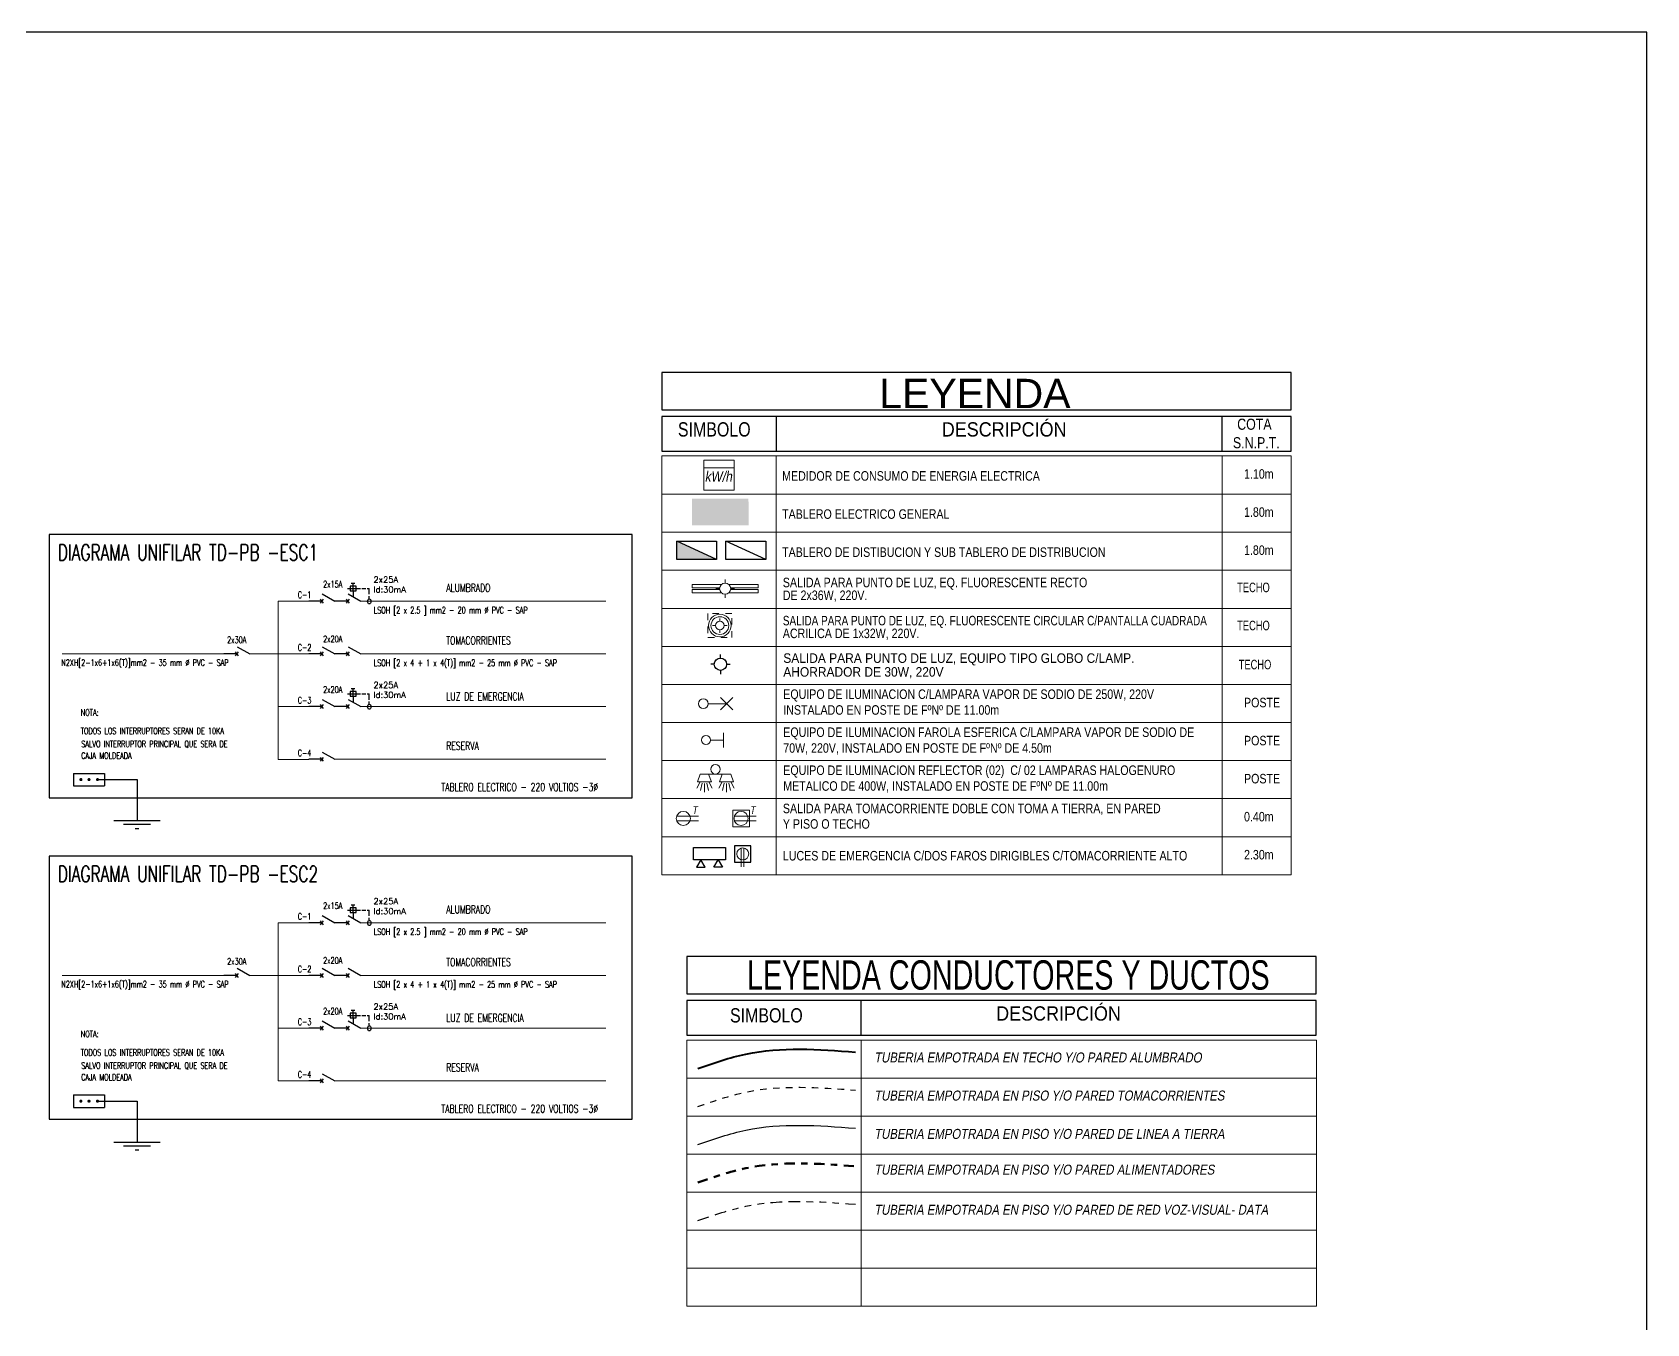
# Model space of a CAD drawing. Header units: millimetres. Extents: x 3354 to 3637, y 1117 to 1358.
# Drawn here: x 3574.34 to 3599.31, y 1177.75 to 1197.73 of the extents above; entities that cross this region are included whole.
import ezdxf

# ---------------------------------------------------------------- set-up
doc = ezdxf.new("R2010")
doc.units = ezdxf.units.MM
for name, pattern in [('ACAD_ISO15W100', [39, 12, -3, 12, -3, 0, -3, 0, -3, 0, -3]), ('CONTINUA', [0]), ('DASHDOT2', [12.7, 6.35, -3.175, 0, -3.175]), ('DASHED', [0.75, 0.5, -0.25]), ('HIDDEN2', [0.1875, 0.125, -0.0625]), ('TRAZOS1', [0.15, 0.1, -0.05])]:
    doc.linetypes.add(name, pattern=pattern)
for name, color, linetype, lineweight in [('06- DIAFRAMA UNIFILARES', 44, 'HIDDEN2', 15), ('ACCESORIO', 4, 'Continuous', 20), ('ACCESORIOS', 4, 'Continuous', 18), ('ALIMENTADORES', 43, 'DASHDOT2', 50), ('CAB30mm', 60, 'Continuous', 30), ('columnas', 1, 'Continuous', 5), ('FIERR2', 41, 'Continuous', 20), ('INST. TOMAC.', 3, 'DASHED', 30), ('LAMPARAS', 2, 'Continuous', 13), ('LAMPARAS AHORRADORAS', 2, 'Continuous', 20), ('RED ALUMBRADO', 6, 'Continuous', 40), ('RED RED TV CABLE', 241, 'ACAD_ISO15W100', 40), ('RED TIERRA', 21, 'T_LINE', 30), ('SANIT', 160, 'Continuous', 60), ('TABLERO', 122, 'Continuous', 25)]:
    doc.layers.add(name, color=color, linetype=linetype, lineweight=lineweight)
for name, color, linetype in [('06-LNA FZA', 150, 'Continuous'), ('10LAUXILIAR', 1, 'Continuous'), ('40ALUMBRADO', 5, 'Continuous'), ('B-NOTAS', 7, 'Continuous'), ('EQUIPOS', 4, 'Continuous'), ('G-TEXTOS-NOTAS', 7, 'Continuous'), ('LUMINARIAS', 2, 'Continuous')]:
    doc.layers.add(name, color=color, linetype=linetype)
doc.layers.add('texto', color=7, linetype='Continuous', lineweight=9, true_color=0x000000)
doc.styles.add('50-NOTAS', font='romans.shx', dxfattribs={"height": 0.1})
doc.styles.add('B-NOTAS', font='romans.shx', dxfattribs={"width": 0.8, "height": 2.5})
doc.styles.add('BYE', font='ARIALN.TTF', dxfattribs={"oblique": 10, "height": 2})
doc.styles.add('NPT', font='arial.ttf', dxfattribs={"height": 0.1})
doc.styles.get("Standard").update_dxf_attribs({"font": 'arial.ttf'})
doc.linetypes.add('T_LINE', pattern='A,12.7,-5.08,["T",Standard,S=2.54,R=0,X=-2.54,Y=-1.27],-6.35', length=24.13)

# ---------------------------------------------------------------- blocks, each defined once
blk = doc.blocks.new('SC')
at = {"layer": '06-LNA FZA'}
for p, q in [((-0.432, 0.057), (-0.342, -0.059)), ((-0.342, 0.057), (-0.432, -0.059)), ((-0.374, 0.211), (0, -0.001)), ((-0.387, -0.001), (-0.765, -0.001))]:
    blk.add_line(p, q, dxfattribs=at)
blk = doc.blocks.new('DIFERENCIAL')
at = {"color": 1, "linetype": 'Continuous', "ltscale": 0.1}
for p, q in [((-0.642, 0.319), (-0.602, 0.319)), ((-0.58, 0.319), (-0.504, 0.319)), ((-0.509, 0.412), (-0.575, 0.412)), ((-0.542, 0.281), (-0.542, 0.356)), ((-0.48, 0.319), (-0.407, 0.319)), ((-0.385, 0.319), (-0.31, 0.319)), ((-0.287, 0.319), (-0.248, 0.319)), ((-0.248, 0.216), (-0.248, 0.319)), ((-0.248, 0.134), (-0.248, 0.183))]:
    blk.add_line(p, q, dxfattribs=at)
blk.add_lwpolyline([(-0.596, 0.276), (-0.486, 0.276), (-0.486, 0.361), (-0.596, 0.361)], close=True, dxfattribs=at)
for points in [[(-0.542, 0.376), (-0.542, 0.412)], [(-0.542, 0.261), (-0.542, 0.171)]]:
    blk.add_lwpolyline(points, dxfattribs=at)
blk.add_ellipse((-0.248, 0.087), major_axis=(0, -0.0467), ratio=0.654896, dxfattribs=at)
at = {"layer": 'G-TEXTOS-NOTAS', "style": '50-NOTAS'}
for s, p in [('2x25A', (-0.172, 0.427)), ('Id:30mA', (-0.172, 0.247))]:
    blk.add_text(s, height=0.11, dxfattribs=at).set_placement(p)
blk = doc.blocks.new('ID')
at = {"color": 1, "linetype": 'Continuous', "ltscale": 0.1}
for p, q in [((3472.703, 1590.813), (3472.737, 1590.813)), ((3472.756, 1590.813), (3472.82, 1590.813)), ((3472.816, 1590.892), (3472.76, 1590.892)), ((3472.788, 1590.781), (3472.788, 1590.845)), ((3472.841, 1590.813), (3472.903, 1590.813)), ((3472.922, 1590.813), (3472.986, 1590.813)), ((3473.005, 1590.813), (3473.038, 1590.813)), ((3473.038, 1590.725), (3473.038, 1590.813)), ((3473.038, 1590.655), (3473.038, 1590.697))]:
    blk.add_line(p, q, dxfattribs=at)
blk.add_lwpolyline([(3472.742, 1590.777), (3472.835, 1590.777), (3472.835, 1590.849), (3472.742, 1590.849)], close=True, dxfattribs=at)
for points in [[(3472.788, 1590.862), (3472.788, 1590.892)], [(3472.788, 1590.764), (3472.788, 1590.687)]]:
    blk.add_lwpolyline(points, dxfattribs=at)
blk.add_ellipse((3473.038, 1590.616), major_axis=(0, -0.0398), ratio=0.654896, dxfattribs=at)
at = {"layer": 'G-TEXTOS-NOTAS', "style": '50-NOTAS'}
for s, p in [('2x25A', (3473.103, 1590.905)), ('Id:30mA', (3473.103, 1590.752))]:
    blk.add_text(s, height=0.0937, dxfattribs=at).set_placement(p)
blk = doc.blocks.new('TABLERO ELECTRICO')
at = {"layer": 'TABLERO'}
blk.add_hatch(color=256, dxfattribs=at).paths.add_polyline_path([(138.888, 62.418), (138.888, 61.688), (139.228, 62.418)])
blk.add_line((138.888, 61.688), (139.228, 62.418), dxfattribs=at)
blk.add_lwpolyline([(139.228, 62.418), (139.228, 61.688), (138.888, 61.688), (138.888, 62.418)], close=True, dxfattribs=at)
blk = doc.blocks.new('tomacorriente')
at = {"layer": 'ACCESORIOS'}
for p, q in [((192.164, 54.007), (192.389, 54.007)), ((192.164, 53.958), (192.389, 53.958))]:
    blk.add_line(p, q, dxfattribs=at)
blk.add_circle((192.232, 53.983), 0.0729, dxfattribs=at)
at = {"layer": 'ACCESORIOS', "style": 'BYE', "oblique": 10}
blk.add_text('T', height=0.0794, dxfattribs=at).set_placement((192.322, 54.03))
blk = doc.blocks.new('MEDIDOR ELECTRICO')
at = {"layer": 'ACCESORIO', "linetype": 'Continuous', "lineweight": 20, "ltscale": 0.1}
blk.add_line((3557.225, 1214.428), (3557.835, 1214.428), dxfattribs=at)
blk.add_lwpolyline([(3557.225, 1214.58), (3557.835, 1214.58), (3557.835, 1213.977), (3557.225, 1213.977)], close=True, dxfattribs=at)
at = {"layer": 'ACCESORIO', "linetype": 'Continuous', "lineweight": 20, "ltscale": 0.1, "style": 'BYE', "oblique": 10}
blk.add_text('kW/h', height=0.2098, dxfattribs=at).set_placement((3557.244, 1214.148))
blk = doc.blocks.new('fl')
at = {"layer": 'LAMPARAS AHORRADORAS'}
for p, q in [((3552.922, 1728.251), (3552.922, 1728.318)), ((3552.821, 1728.15), (3552.754, 1728.15)), ((3552.922, 1728.049), (3552.922, 1727.982)), ((3553.023, 1728.15), (3553.09, 1728.15))]:
    blk.add_line(p, q, dxfattribs=at)
for points in [[(3552.906, 1728.249), (3552.906, 1728.75), (3552.846, 1728.75), (3552.846, 1728.216)], [(3552.938, 1728.249), (3552.938, 1728.75), (3552.998, 1728.75), (3552.998, 1728.216)], [(3552.846, 1728.084), (3552.846, 1727.55), (3552.906, 1727.55), (3552.906, 1728.05)], [(3552.998, 1728.084), (3552.998, 1727.55), (3552.938, 1727.55), (3552.938, 1728.05)]]:
    blk.add_lwpolyline(points, dxfattribs=at)
blk.add_circle((3552.922, 1728.15), 0.101, dxfattribs=at)
blk = doc.blocks.new('FLUORESCENTE CIRCULAR')
at = {"layer": 'LAMPARAS'}
for p, q in [((-792.671, 1801.4), (-792.719, 1801.4)), ((-792.598, 1801.472), (-792.598, 1801.521)), ((-792.598, 1801.328), (-792.598, 1801.28)), ((-792.526, 1801.4), (-792.478, 1801.4))]:
    blk.add_line(p, q, dxfattribs=at)
at = {"layer": 'LAMPARAS', "linetype": 'TRAZOS1', "ltscale": 0.75}
blk.add_lwpolyline([(-792.798, 1801.6), (-792.798, 1801.2), (-792.398, 1801.2), (-792.398, 1801.6)], close=True, dxfattribs=at)
at = {"layer": 'LAMPARAS'}
for radius in [0.189, 0.149, 0.0723]:
    blk.add_circle((-792.598, 1801.4), radius, dxfattribs=at)
blk = doc.blocks.new('reflect')
at = {"layer": 'LAMPARAS'}
for p, q in [((-0.507, 0.787, 0.008), (-0.813, 0.786, 0.016)), ((-0.501, 0.869, 0.008), (-0.751, 0.931, 0.014)), ((-0.501, 0.706, 0.008), (-0.75, 0.642, 0.014)), ((-0.477, 0.955, 0.007), (-0.677, 1.059, 0.012)), ((-0.476, 0.619, 0.007), (-0.676, 0.514, 0.012)), ((-0.451, 1.032, 0.007), (-0.174, 0.936)), ((-0.449, 0.543, 0.007), (-0.451, 1.032, 0.007)), ((-0.449, 0.543, 0.007), (-0.173, 0.64)), ((-0.174, 0.399), (-0.174, 0.936)), ((-0.173, 0.64), (-0.174, 0.936)), ((-0.507, 0.011, 0.008), (-0.813, 0.012, 0.016)), ((-0.501, 0.093, 0.008), (-0.75, 0.156, 0.014)), ((-0.476, 0.179, 0.007), (-0.676, 0.284, 0.012)), ((-0.449, 0.255, 0.007), (-0.451, -0.233, 0.007)), ((-0.449, 0.255, 0.007), (-0.173, 0.158)), ((-0.174, 0.399), (-0.174, -0.138)), ((-0.173, 0.158), (-0.174, -0.138)), ((-0.501, -0.07, 0.008), (-0.751, -0.132, 0.014)), ((-0.477, -0.157, 0.007), (-0.677, -0.261, 0.012)), ((-0.451, -0.233, 0.007), (-0.174, -0.138))]:
    blk.add_line(p, q, dxfattribs=at)
blk.add_circle((-0.005, 0.399), 0.169, dxfattribs=at)
blk = doc.blocks.new('T')
at = {"color": 4, "linetype": 'Continuous', "lineweight": 20, "ltscale": 0.1}
for p, q in [((-49.222, 238.573), (-49.433, 238.573)), ((-49.222, 238.544), (-49.433, 238.544))]:
    blk.add_line(p, q, dxfattribs=at)
blk.add_circle((-49.289, 238.556), 0.0671, dxfattribs=at)

msp = doc.modelspace()

# ---------------------------------------------------------------- hatches: boundary and pattern name
at = {"layer": 'TABLERO', "linetype": 'Continuous'}
h = msp.add_hatch(color=256, dxfattribs=at)
h.dxf.hatch_style = 1
h.paths.add_polyline_path([(3585.419, 1190.099), (3585.418, 1190.515), (3584.982, 1190.515), (3584.545, 1190.514), (3584.546, 1190.099)])

# ---------------------------------------------------------------- linework, layer by layer
at = {"ltscale": 2}
msp.add_lwpolyline([(3556.073, 1161.671), (3599.312, 1161.671), (3599.312, 1197.727), (3556.073, 1197.727)], close=True, dxfattribs=at)
at = {"color": 2, "lineweight": 25}
for points in [[(3585.062, 1184.929), (3584.569, 1184.929), (3584.569, 1185.117), (3585.062, 1185.117)], [(3584.682, 1184.929), (3584.614, 1184.812), (3584.75, 1184.812)], [(3584.949, 1184.929), (3585.017, 1184.812), (3584.882, 1184.812)]]:
    msp.add_lwpolyline(points, close=True, dxfattribs=at)
msp.add_lwpolyline([(3585.452, 1185.142), (3585.204, 1185.142), (3585.204, 1184.893), (3585.452, 1184.893)], close=True)
at = {"layer": '06- DIAFRAMA UNIFILARES', "color": 150, "linetype": 'CONTINUA'}
for p, q in [((3578.142, 1188.927), (3578.142, 1186.482)), ((3578.616, 1188.927), (3578.142, 1188.927)), ((3579.424, 1188.928), (3583.212, 1188.928)), ((3577.304, 1188.112), (3574.803, 1188.112)), ((3578.142, 1188.112), (3577.705, 1188.112)), ((3578.616, 1188.112), (3578.142, 1188.112)), ((3579.424, 1188.113), (3583.212, 1188.113)), ((3578.616, 1187.297), (3578.142, 1187.297)), ((3579.424, 1187.298), (3583.212, 1187.298)), ((3578.616, 1186.482), (3578.142, 1186.482)), ((3579.019, 1186.483), (3583.212, 1186.483)), ((3578.142, 1183.953), (3578.142, 1181.509)), ((3578.616, 1183.953), (3578.142, 1183.953)), ((3579.424, 1183.954), (3583.212, 1183.954)), ((3577.304, 1183.138), (3574.803, 1183.138)), ((3578.142, 1183.138), (3577.705, 1183.138)), ((3578.616, 1183.138), (3578.142, 1183.138)), ((3579.424, 1183.139), (3583.212, 1183.139)), ((3578.616, 1182.323), (3578.142, 1182.323)), ((3579.424, 1182.324), (3583.212, 1182.324)), ((3578.616, 1181.509), (3578.142, 1181.509)), ((3579.019, 1181.509), (3583.212, 1181.509))]:
    msp.add_line(p, q, dxfattribs=at)
at = {"layer": '10LAUXILIAR', "color": 3, "linetype": 'Continuous'}
for p, q in [((3574.977, 1186.265, -1.41), (3575.457, 1186.265, -1.41)), ((3574.977, 1186.265, -1.41), (3574.977, 1186.073, -1.41)), ((3575.457, 1186.265, -1.41), (3575.457, 1186.073, -1.41)), ((3574.977, 1186.073, -1.41), (3575.457, 1186.073, -1.41)), ((3575.361, 1186.169, -1.41), (3575.96, 1186.169, -1.41)), ((3575.96, 1186.169, -1.41), (3575.96, 1185.534, -1.41)), ((3575.6, 1185.534, -1.41), (3576.32, 1185.534, -1.41)), ((3575.751, 1185.48, -1.41), (3576.168, 1185.48, -1.41)), ((3575.933, 1185.414, -1.41), (3575.987, 1185.414, -1.41)), ((3574.977, 1181.291, -1.41), (3575.457, 1181.291, -1.41)), ((3574.977, 1181.291, -1.41), (3574.977, 1181.099, -1.41)), ((3575.361, 1181.195, -1.41), (3575.96, 1181.195, -1.41)), ((3575.457, 1181.291, -1.41), (3575.457, 1181.099, -1.41)), ((3575.96, 1181.195, -1.41), (3575.96, 1180.56, -1.41)), ((3574.977, 1181.099, -1.41), (3575.457, 1181.099, -1.41)), ((3575.6, 1180.56, -1.41), (3576.32, 1180.56, -1.41)), ((3575.751, 1180.506, -1.41), (3576.168, 1180.506, -1.41)), ((3575.933, 1180.44, -1.41), (3575.987, 1180.44, -1.41))]:
    msp.add_line(p, q, dxfattribs=at)
at = {"layer": '10LAUXILIAR', "color": 3, "linetype": 'Continuous', "const_width": 0.024}
for points in [[(3575.08, 1186.169, 1), (3575.104, 1186.169, 1)], [(3575.205, 1186.169, 1), (3575.229, 1186.169, 1)], [(3575.337, 1186.169, 1), (3575.361, 1186.169, 1)], [(3575.08, 1181.195, 1), (3575.104, 1181.195, 1)], [(3575.205, 1181.195, 1), (3575.229, 1181.195, 1)], [(3575.337, 1181.195, 1), (3575.361, 1181.195, 1)]]:
    msp.add_lwpolyline(points, format="xyb", close=True, dxfattribs=at)
at = {"layer": '40ALUMBRADO'}
for points in [[(3583.618, 1189.958), (3574.6, 1189.958), (3574.6, 1185.889), (3583.618, 1185.889)], [(3583.618, 1184.984), (3574.6, 1184.984), (3574.6, 1180.915), (3583.618, 1180.915)]]:
    msp.add_lwpolyline(points, close=True, dxfattribs=at)
for points in [[(3577.304, 1188.113), (3577.301, 1188.113), (3577.301, 1188.112), (3577.304, 1188.112)], [(3577.705, 1188.112), (3577.705, 1188.112), (3577.705, 1188.113), (3577.705, 1188.113)], [(3577.304, 1183.139), (3577.301, 1183.139), (3577.301, 1183.138), (3577.304, 1183.138)], [(3577.705, 1183.138), (3577.705, 1183.138), (3577.705, 1183.139), (3577.705, 1183.139)]]:
    msp.add_lwpolyline(points, dxfattribs=at)
at = {"layer": 'ACCESORIOS'}
msp.add_lwpolyline([(3585.432, 1185.697), (3585.175, 1185.697), (3585.175, 1185.44), (3585.432, 1185.44)], close=True, dxfattribs=at)
at = {"layer": 'ALIMENTADORES', "ltscale": 0.025}
msp.add_spline([(3584.636, 1179.935), (3585.376, 1180.158), (3587.073, 1180.189)], degree=3, dxfattribs=at)
at = {"layer": 'CAB30mm'}
for p, q in [((3585.845, 1191.785), (3585.845, 1191.25)), ((3592.745, 1191.25), (3592.745, 1191.785)), ((3587.157, 1182.751), (3587.157, 1182.216))]:
    msp.add_line(p, q, dxfattribs=at)
for points in [[(3584.078, 1191.887), (3593.814, 1191.887), (3593.814, 1192.466), (3584.078, 1192.466)], [(3584.078, 1191.25), (3593.814, 1191.25), (3593.814, 1191.785), (3584.078, 1191.785)], [(3584.464, 1182.853), (3594.2, 1182.853), (3594.2, 1183.432), (3584.464, 1183.432)], [(3584.464, 1182.216), (3594.2, 1182.216), (3594.2, 1182.751), (3584.464, 1182.751)]]:
    msp.add_lwpolyline(points, close=True, dxfattribs=at)
at = {"layer": 'FIERR2'}
for p, q in [((3584.077, 1191.175), (3584.077, 1184.695)), ((3584.077, 1191.175), (3593.814, 1191.175)), ((3585.845, 1191.175), (3585.845, 1184.695)), ((3592.745, 1191.175), (3592.745, 1184.695)), ((3593.814, 1191.175), (3593.814, 1184.695)), ((3584.077, 1190.585), (3593.814, 1190.585)), ((3584.077, 1189.996), (3593.814, 1189.996)), ((3584.077, 1189.407), (3593.814, 1189.407)), ((3584.077, 1188.817), (3593.814, 1188.817)), ((3584.077, 1188.227), (3593.814, 1188.227)), ((3584.077, 1187.639), (3593.814, 1187.639)), ((3584.077, 1187.639), (3593.814, 1187.639)), ((3584.077, 1187.051), (3593.814, 1187.051)), ((3584.077, 1186.463), (3593.814, 1186.463)), ((3584.077, 1185.874), (3593.814, 1185.874)), ((3584.077, 1185.286), (3593.814, 1185.286)), ((3584.077, 1184.695), (3593.814, 1184.695)), ((3584.464, 1182.141), (3584.464, 1178.022)), ((3584.464, 1182.141), (3594.202, 1182.141)), ((3587.159, 1182.141), (3587.159, 1178.022)), ((3594.202, 1182.141), (3594.202, 1178.022)), ((3584.464, 1181.551), (3594.202, 1181.551)), ((3584.464, 1180.963), (3594.202, 1180.963)), ((3584.464, 1180.375), (3594.202, 1180.375)), ((3584.464, 1179.787), (3594.202, 1179.787)), ((3584.464, 1179.198), (3594.202, 1179.198)), ((3584.464, 1178.61), (3594.202, 1178.61)), ((3584.464, 1178.022), (3594.202, 1178.022))]:
    msp.add_line(p, q, dxfattribs=at)
at = {"layer": 'INST. TOMAC.', "ltscale": 0.01}
msp.add_spline([(3584.636, 1181.112), (3585.376, 1181.335), (3587.073, 1181.366)], degree=3, dxfattribs=at)
at = {"layer": 'LAMPARAS'}
for p, q in [((3585.177, 1187.438), (3584.985, 1187.246)), ((3584.985, 1187.438), (3585.177, 1187.246)), ((3584.795, 1187.342), (3585.081, 1187.342)), ((3584.831, 1186.78), (3585.032, 1186.78)), ((3585.031, 1186.667), (3585.032, 1186.893))]:
    msp.add_line(p, q, dxfattribs=at)
for centre, radius in [((3584.72, 1187.342), 0.0752), ((3584.76, 1186.78), 0.0707)]:
    msp.add_circle(centre, radius, dxfattribs=at)
at = {"layer": 'LUMINARIAS'}
for p, q in [((3584.89, 1187.952), (3584.834, 1187.952)), ((3584.984, 1188.047), (3584.984, 1188.103)), ((3585.079, 1187.952), (3585.135, 1187.952)), ((3584.984, 1187.857), (3584.984, 1187.801))]:
    msp.add_line(p, q, dxfattribs=at)
msp.add_circle((3584.984, 1187.952), 0.0947, dxfattribs=at)
at = {"layer": 'RED ALUMBRADO'}
msp.add_spline([(3584.636, 1181.701), (3585.376, 1181.924), (3587.073, 1181.955)], degree=3, dxfattribs=at)
at = {"layer": 'RED RED TV CABLE', "lineweight": 30, "ltscale": 0.015}
msp.add_spline([(3584.636, 1179.347), (3585.376, 1179.57), (3587.073, 1179.601)], degree=3, dxfattribs=at)
at = {"layer": 'RED TIERRA', "ltscale": 0.02}
msp.add_spline([(3584.636, 1180.524), (3585.376, 1180.747), (3587.073, 1180.777)], degree=3, dxfattribs=at)
at = {"layer": 'TABLERO'}
msp.add_line((3585.684, 1189.571), (3585.067, 1189.859), dxfattribs=at)
msp.add_lwpolyline([(3585.067, 1189.859), (3585.684, 1189.859), (3585.684, 1189.571), (3585.067, 1189.571)], close=True, dxfattribs=at)

# ---------------------------------------------------------------- block references
at = {"color": 4, "lineweight": 25, "xscale": 1.386000000000458, "yscale": 1.386000000000458, "zscale": 1.386000000000458, "rotation": 90}
msp.add_blockref('T', (3915.968, 1253.333), dxfattribs=at)
at = {"layer": '06- DIAFRAMA UNIFILARES', "color": 1, "linetype": 'CONTINUA', "xscale": 0.5280000000003002, "yscale": 0.5280000000003002, "zscale": 0.5280000000003002}
for p in [(3579.02, 1188.928), (3579.424, 1188.928), (3577.705, 1188.113), (3579.02, 1188.113), (3579.424, 1188.113), (3579.02, 1187.298), (3579.424, 1187.298), (3579.02, 1186.483), (3579.02, 1183.954), (3579.424, 1183.954), (3577.705, 1183.139), (3579.02, 1183.139), (3579.424, 1183.139), (3579.02, 1182.324), (3579.424, 1182.325), (3579.02, 1181.509)]:
    msp.add_blockref('SC', p, dxfattribs=at)
at = {"layer": '40ALUMBRADO'}
for p in [(106.514, -403.32), (106.514, -403.32), (106.514, -408.294), (106.514, -408.294)]:
    msp.add_blockref('ID', p, dxfattribs=at)
at = {"layer": 'ACCESORIOS'}
for name, p, xscale, yscale, zscale in [('MEDIDOR ELECTRICO', (845.663, 255.882), 0.7700000000000001, 0.7700000000000001, 0.7700000000000001), ('tomacorriente', (3297.846, 1105.095), 1.49072, 1.49072, 1.49072), ('tomacorriente', (3298.739, 1105.095), 1.49072, 1.49072, 1.49072)]:
    msp.add_blockref(name, p, dxfattribs=dict(at, xscale=xscale, yscale=yscale, zscale=zscale))
at = {"layer": 'EQUIPOS', "color": 3, "xscale": 0.8522151218380829, "yscale": 0.8522151218380829, "zscale": 0.8522151218380829}
for p in [(3579.764, 1188.851), (3579.764, 1183.877)]:
    msp.add_blockref('DIFERENCIAL', p, dxfattribs=at)
at = {"layer": 'LAMPARAS'}
for name, p, xscale, yscale, zscale, rotation in [('fl', (5048.8, -1820.204), 0.847, 0.847, 0.847, 90), ('reflect', (3585.082, 1186.331), 0.4385390625000001, 0.4385390625000001, 0.4385390625000001, 89.99999999999999)]:
    msp.add_blockref(name, p, dxfattribs=dict(at, xscale=xscale, yscale=yscale, zscale=zscale, rotation=rotation))
at = {"layer": 'LAMPARAS', "xscale": 0.9239999999999998, "yscale": 0.9239999999999998, "zscale": 0.9239999999999998}
msp.add_blockref('FLUORESCENTE CIRCULAR', (4317.336, -475.943), dxfattribs=at)
at = {"layer": 'TABLERO', "xscale": 0.8456448000000001, "yscale": 0.8456448000000001, "zscale": 0.8456448000000001, "rotation": 90}
msp.add_blockref('TABLERO ELECTRICO', (3637.091, 1072.121), dxfattribs=at)

# ---------------------------------------------------------------- texts
at = {"layer": 'B-NOTAS', "style": 'B-NOTAS', "width": 0.7}
for s, height, p in [('DIAGRAMA UNIFILAR TD-PB -ESC1', 0.2475, (3574.736, 1189.559)), ('2x15A', 0.099, (3578.838, 1189.142)), ('ALUMBRADO ', 0.1237, (3580.743, 1189.074)), ('LSOH [2 x 2.5 ] mm2 - 20 mm %%C PVC - SAP', 0.099, (3579.622, 1188.74)), ('2x30A', 0.099, (3577.353, 1188.281)), ('2x20A', 0.099, (3578.838, 1188.295)), ('TOMACORRIENTES', 0.12375, (3580.743, 1188.259)), ('N2XH[2-1x6+1x6(T)]mm2 - 35 mm %%C PVC - SAP', 0.099, (3574.789, 1187.929, 1.41)), ('LSOH [2 x 4 + 1 x 4(T)] mm2 - 25 mm %%C PVC - SAP', 0.099, (3579.622, 1187.925)), ('2x20A', 0.099, (3578.838, 1187.512)), ('2x20A', 0.099, (3578.838, 1187.512)), ('LUZ DE EMERGENCIA', 0.12375, (3580.743, 1187.394)), ('NOTA:', 0.099, (3575.089, 1187.157)), ('TODOS LOS INTERRUPTORES SERAN DE 10KA', 0.099, (3575.089, 1186.872)), ('SALVO INTERRUPTOR PRINCIPAL QUE SERA DE ', 0.099, (3575.097, 1186.67)), ('RESERVA', 0.1237, (3580.743, 1186.629)), ('CAJA MOLDEADA', 0.099, (3575.097, 1186.49)), ('TABLERO ELECTRICO - 220 VOLTIOS -3Ø', 0.12375, (3580.668, 1185.991, -1.41)), ('DIAGRAMA UNIFILAR TD-PB -ESC2', 0.2475, (3574.736, 1184.585)), ('2x15A', 0.099, (3578.838, 1184.168)), ('ALUMBRADO ', 0.1237, (3580.743, 1184.1)), ('LSOH [2 x 2.5 ] mm2 - 20 mm %%C PVC - SAP', 0.099, (3579.622, 1183.766)), ('2x30A', 0.099, (3577.353, 1183.307)), ('2x20A', 0.099, (3578.838, 1183.322)), ('TOMACORRIENTES', 0.12375, (3580.743, 1183.285)), ('N2XH[2-1x6+1x6(T)]mm2 - 35 mm %%C PVC - SAP', 0.099, (3574.789, 1182.955, 1.41)), ('LSOH [2 x 4 + 1 x 4(T)] mm2 - 25 mm %%C PVC - SAP', 0.099, (3579.622, 1182.951)), ('2x20A', 0.099, (3578.838, 1182.538)), ('2x20A', 0.099, (3578.838, 1182.538)), ('LUZ DE EMERGENCIA', 0.12375, (3580.743, 1182.42)), ('NOTA:', 0.099, (3575.089, 1182.184)), ('TODOS LOS INTERRUPTORES SERAN DE 10KA', 0.099, (3575.089, 1181.898)), ('SALVO INTERRUPTOR PRINCIPAL QUE SERA DE ', 0.099, (3575.097, 1181.696)), ('RESERVA', 0.1237, (3580.743, 1181.655)), ('CAJA MOLDEADA', 0.099, (3575.097, 1181.516)), ('TABLERO ELECTRICO - 220 VOLTIOS -3Ø', 0.12375, (3580.668, 1181.017, -1.41))]:
    msp.add_text(s, height=height, dxfattribs=at).set_placement(p)
at = {"layer": 'B-NOTAS', "ltscale": 0.25, "style": 'B-NOTAS', "width": 0.7}
for s, p in [('C-1', (3578.447, 1188.977)), ('C-2', (3578.447, 1188.162)), ('C-3', (3578.447, 1187.347)), ('C-4', (3578.447, 1186.532)), ('C-1', (3578.447, 1184.003)), ('C-2', (3578.447, 1183.188)), ('C-3', (3578.447, 1182.373)), ('C-4', (3578.447, 1181.558))]:
    msp.add_text(s, height=0.099, dxfattribs=at).set_placement(p)
at = {"layer": 'columnas', "lineweight": 60, "style": 'NPT'}
msp.add_text('LEYENDA', height=0.4537, dxfattribs=at).set_placement((3587.441, 1191.914))
at = {"layer": 'columnas', "lineweight": 60, "style": 'NPT', "width": 0.7}
msp.add_text('LEYENDA CONDUCTORES Y DUCTOS', height=0.45366, dxfattribs=at).set_placement((3585.395, 1182.92))
at = {"layer": 'SANIT', "attachment_point": 1}
for s, insert, char_height, width in [('{\\W0.8;SIMBOLO}', (3584.326, 1191.696), 0.22094, 1.40233), ('{\\W0.9;DESCRIPCIÓN}', (3588.408, 1191.696), 0.22094, 2.78074), (' {\\W0.8;COTA\\PS.N.P.T.}', (3592.911, 1191.751), 0.17145, 2.15786), ('{\\W0.9;DESCRIPCIÓN}', (3589.249, 1182.662), 0.22094, 2.78074), ('{\\W0.8;SIMBOLO}', (3585.132, 1182.633), 0.22094, 1.40233)]:
    msp.add_mtext(s, dxfattribs=dict(at, insert=insert, char_height=char_height, width=width))
at = {"layer": 'texto', "lineweight": 60}
for s, width, p in [('MEDIDOR DE CONSUMO DE ENERGIA ELECTRICA', 0.8, (3585.938, 1190.792)), ('TABLERO ELECTRICO GENERAL', 0.8, (3585.938, 1190.202)), ('TABLERO DE DISTIBUCION Y SUB TABLERO DE DISTRIBUCION', 0.8, (3585.938, 1189.613)), ('SALIDA PARA PUNTO DE LUZ, EQ. FLUORESCENTE RECTO', 0.8, (3585.949, 1189.144)), ('DE 2x36W, 220V.', 0.8, (3585.949, 1188.946)), ('SALIDA PARA PUNTO DE LUZ, EQ. FLUORESCENTE CIRCULAR C/PANTALLA CUADRADA ', 0.75, (3585.949, 1188.554)), ('ACRILICA DE 1x32W, 220V.', 0.8, (3585.949, 1188.357)), ('SALIDA PARA PUNTO DE LUZ, EQUIPO TIPO GLOBO C/LAMP. ', 0.9, (3585.956, 1187.974)), ('AHORRADOR DE 30W, 220V', 0.9, (3585.956, 1187.761)), ('EQUIPO DE ILUMINACION C/LAMPARA VAPOR DE SODIO DE 250W, 220V', 0.8, (3585.956, 1187.416)), ('INSTALADO EN POSTE DE FºNº DE 11.00m', 0.8, (3585.956, 1187.172)), ('EQUIPO DE ILUMINACION FAROLA ESFERICA C/LAMPARA VAPOR DE SODIO DE ', 0.8, (3585.956, 1186.828)), ('70W, 220V, INSTALADO EN POSTE DE FºNº DE 4.50m', 0.8, (3585.956, 1186.584)), ('EQUIPO DE ILUMINACION REFLECTOR (02)  C/ 02 LAMPARAS HALOGENURO', 0.8, (3585.956, 1186.24)), ('METALICO DE 400W, INSTALADO EN POSTE DE FºNº DE 11.00m', 0.8, (3585.956, 1185.996)), ('SALIDA PARA TOMACORRIENTE DOBLE CON TOMA A TIERRA, EN PARED ', 0.8, (3585.95, 1185.649)), ('Y PISO O TECHO', 0.8, (3585.95, 1185.409)), ('LUCES DE EMERGENCIA C/DOS FAROS DIRIGIBLES C/TOMACORRIENTE ALTO', 0.8, (3585.95, 1184.918))]:
    msp.add_text(s, height=0.14729, dxfattribs=dict(at, width=width)).set_placement(p)
at = {"layer": 'texto', "style": 'BYE', "oblique": 10}
for s, p in [('TUBERIA EMPOTRADA EN TECHO Y/O PARED ALUMBRADO', (3587.363, 1181.794)), ('TUBERIA EMPOTRADA EN PISO Y/O PARED TOMACORRIENTES', (3587.363, 1181.205)), ('TUBERIA EMPOTRADA EN PISO Y/O PARED DE LINEA A TIERRA', (3587.363, 1180.612)), ('TUBERIA EMPOTRADA EN PISO Y/O PARED ALIMENTADORES', (3587.363, 1180.059)), ('TUBERIA EMPOTRADA EN PISO Y/O PARED DE RED VOZ-VISUAL- DATA', (3587.363, 1179.438))]:
    msp.add_text(s, height=0.15392, dxfattribs=at).set_placement(p)
at = {"layer": 'texto', "lineweight": 60, "char_height": 0.14729, "width": 0.78169, "attachment_point": 1}
for s, insert in [('{\\W0.8;1.10m}', (3593.083, 1190.97)), ('{\\W0.8;1.80m}', (3593.083, 1190.38)), ('{\\W0.8;1.80m}', (3593.083, 1189.791)), ('{\\fArial|b0|i0|c0|p34;\\W0.7;TECHO}', (3592.977, 1189.215)), ('{\\fArial|b0|i0|c0|p34;\\W0.7;TECHO}', (3592.977, 1188.626)), ('{\\W0.7;TECHO}', (3593.001, 1188.022)), ('{\\W0.8;POSTE}', (3593.083, 1187.434)), ('{\\W0.8;POSTE}', (3593.083, 1186.846)), ('{\\W0.8;POSTE}', (3593.083, 1186.257))]:
    msp.add_mtext(s, dxfattribs=dict(at, insert=insert))
at = {"layer": 'texto', "lineweight": 30, "char_height": 0.14729, "width": 0.78169, "attachment_point": 1}
for s, insert in [('{\\W0.8;0.40m}', (3593.083, 1185.669)), ('{\\W0.8;2.30m}', (3593.083, 1185.081))]:
    msp.add_mtext(s, dxfattribs=dict(at, insert=insert))

doc.saveas('drawing.dxf')
